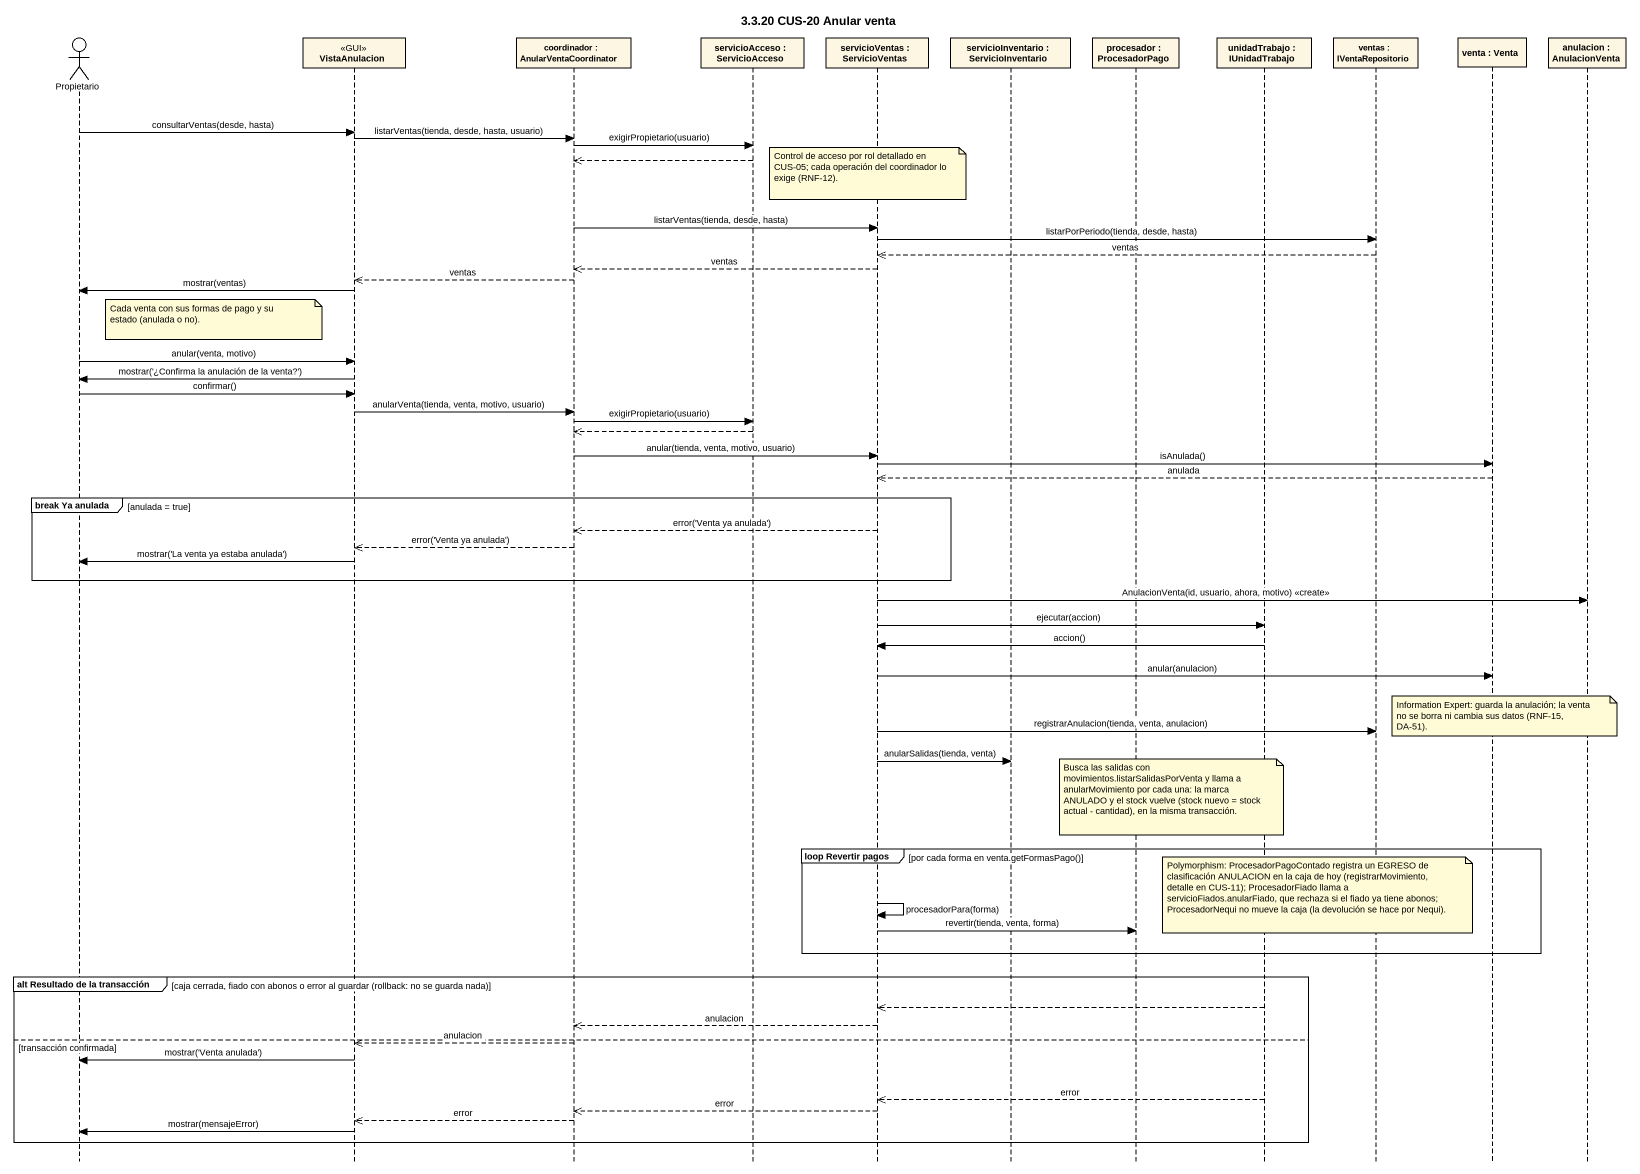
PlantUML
@startuml
title 3.3.20 CUS-20 Anular venta
hide footbox
actor Propietario
participant VistaAnulacion <<GUI>>
participant "coordinador : AnularVentaCoordinator" as coordinador
participant "servicioAcceso : ServicioAcceso" as servicioAcceso
participant "servicioVentas : ServicioVentas" as servicioVentas
participant "servicioInventario : ServicioInventario" as servicioInventario
participant "procesador : ProcesadorPago" as procesador
participant "unidadTrabajo : IUnidadTrabajo" as unidadTrabajo
participant "ventas : IVentaRepositorio" as ventas
participant "venta : Venta" as venta
participant "anulacion : AnulacionVenta" as anulacion

Propietario -> VistaAnulacion : consultarVentas(desde, hasta)
VistaAnulacion -> coordinador : listarVentas(tienda, desde, hasta, usuario)
coordinador -> servicioAcceso : exigirPropietario(usuario)
servicioAcceso -->> coordinador
note over servicioVentas : Control de acceso por rol detallado en CUS-05; cada operación del coordinador lo exige (RNF-12).
coordinador -> servicioVentas : listarVentas(tienda, desde, hasta)
servicioVentas -> ventas : listarPorPeriodo(tienda, desde, hasta)
ventas -->> servicioVentas : ventas
servicioVentas -->> coordinador : ventas
coordinador -->> VistaAnulacion : ventas
VistaAnulacion -> Propietario : mostrar(ventas)
note right of Propietario : Cada venta con sus formas de pago y su estado (anulada o no).
Propietario -> VistaAnulacion : anular(venta, motivo)
VistaAnulacion -> Propietario : mostrar('¿Confirma la anulación de la venta?')
Propietario -> VistaAnulacion : confirmar()
VistaAnulacion -> coordinador : anularVenta(tienda, venta, motivo, usuario)
coordinador -> servicioAcceso : exigirPropietario(usuario)
servicioAcceso -->> coordinador
coordinador -> servicioVentas : anular(tienda, venta, motivo, usuario)
servicioVentas -> venta : isAnulada()
venta -->> servicioVentas : anulada
group break Ya anulada [anulada = true]
  servicioVentas -->> coordinador : error('Venta ya anulada')
  coordinador -->> VistaAnulacion : error('Venta ya anulada')
  VistaAnulacion -> Propietario : mostrar('La venta ya estaba anulada')
end
servicioVentas -> anulacion : AnulacionVenta(id, usuario, ahora, motivo) <<create>>
servicioVentas -> unidadTrabajo : ejecutar(accion)
unidadTrabajo -> servicioVentas : accion()
servicioVentas -> venta : anular(anulacion)
note over venta : Information Expert: guarda la anulación; la venta no se borra ni cambia sus datos (RNF-15, DA-51).
servicioVentas -> ventas : registrarAnulacion(tienda, venta, anulacion)
servicioVentas -> servicioInventario : anularSalidas(tienda, venta)
note over procesador : Busca las salidas con movimientos.listarSalidasPorVenta y llama a anularMovimiento por cada una: la marca ANULADO y el stock vuelve (stock nuevo = stock actual - cantidad), en la misma transacción.
group loop Revertir pagos [por cada forma en venta.getFormasPago()]
  note over unidadTrabajo : Polymorphism: ProcesadorPagoContado registra un EGRESO de clasificación ANULACION en la caja de hoy (registrarMovimiento, detalle en CUS-11); ProcesadorFiado llama a servicioFiados.anularFiado, que rechaza si el fiado ya tiene abonos; ProcesadorNequi no mueve la caja (la devolución se hace por Nequi).
  servicioVentas -> servicioVentas : procesadorPara(forma)
  servicioVentas -> procesador : revertir(tienda, venta, forma)
end
group alt Resultado de la transacción [caja cerrada, fiado con abonos o error al guardar (rollback: no se guarda nada)]
  unidadTrabajo -->> servicioVentas
  servicioVentas -->> coordinador : anulacion
else transacción confirmada
  coordinador -->> VistaAnulacion : anulacion
  VistaAnulacion -> Propietario : mostrar('Venta anulada')
  unidadTrabajo -->> servicioVentas : error
  servicioVentas -->> coordinador : error
  coordinador -->> VistaAnulacion : error
  VistaAnulacion -> Propietario : mostrar(mensajeError)
end
@enduml
